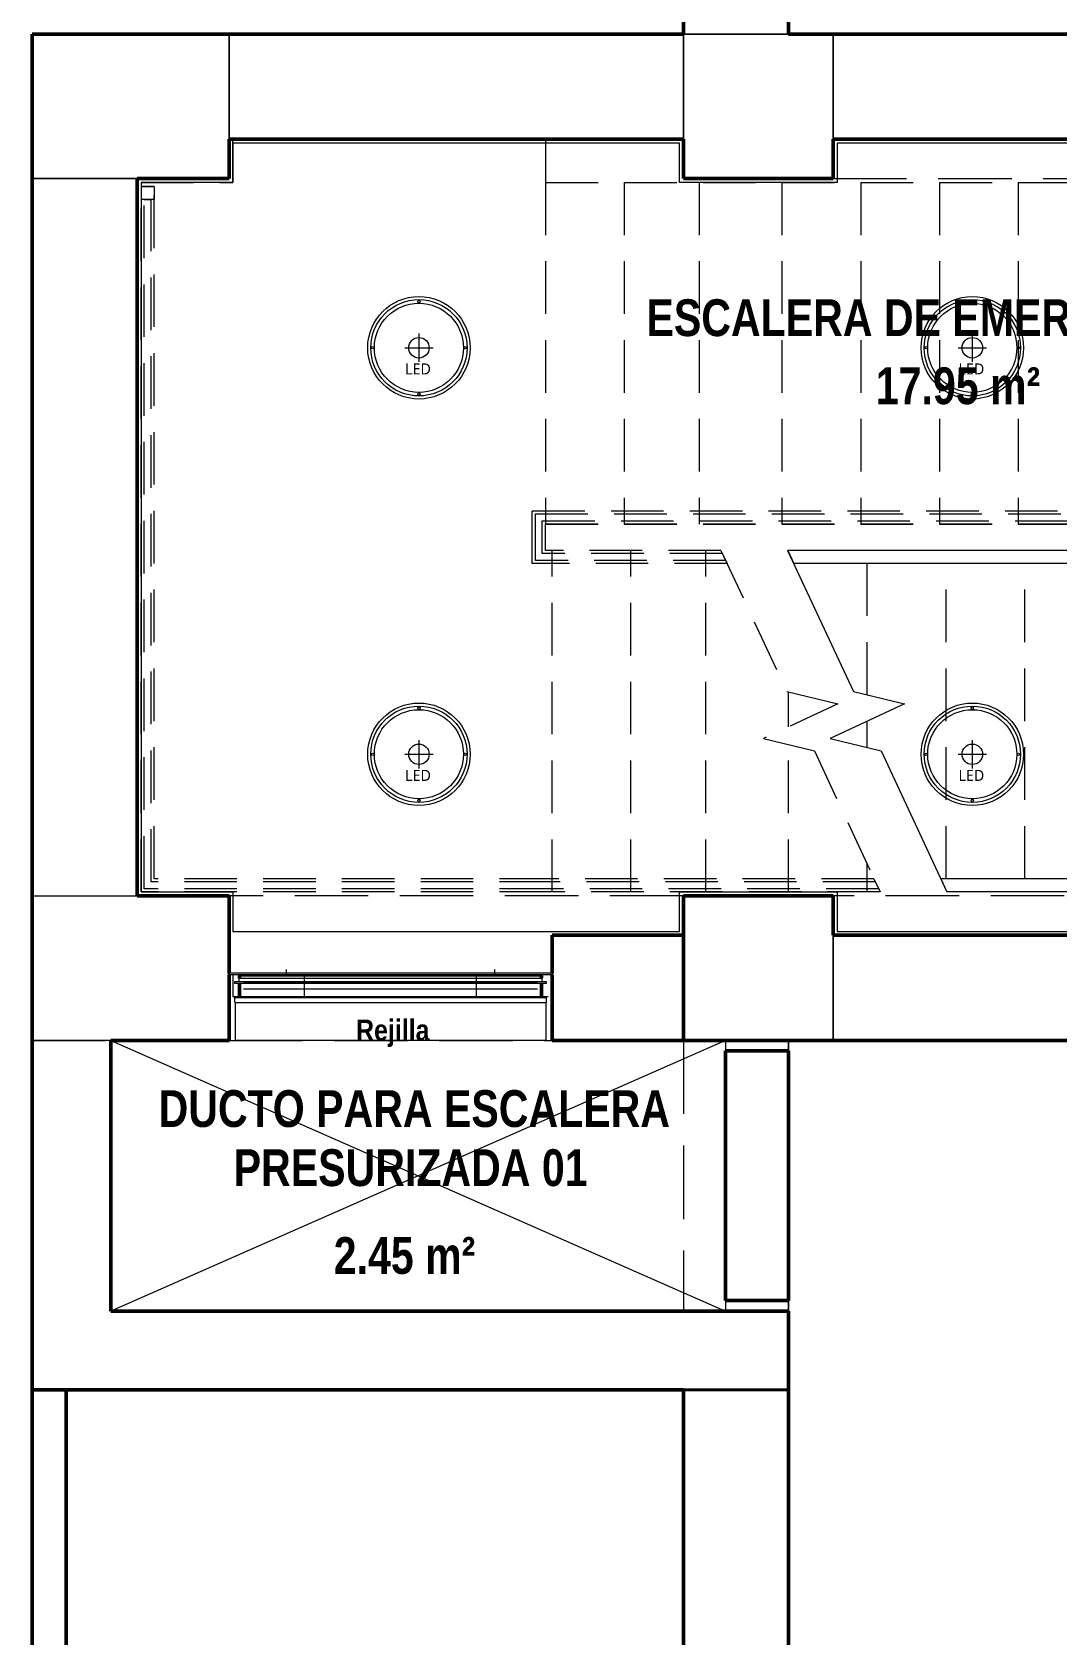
# Model space of a CAD drawing. Header units: metres. Extents: x -4 to 54.5, y -3.3 to 43.7.
# Drawn here: x 9.81 to 13.71, y 27.42 to 33.52 of the extents above; entities that cross this region are included whole.
import ezdxf

# ---------------------------------------------------------------- set-up
doc = ezdxf.new("R2010")
doc.units = ezdxf.units.M
doc.linetypes.add('Derribado', pattern=[0.4, 0.28, -0.12])
doc.linetypes.add('Trazo pequeño', pattern=[0.3, 0.2, -0.1])
doc.layers.get('0').update_dxf_attribs({"color": 8})
for name, color, linetype, lineweight in [('A-ANNO-NOTE', 8, 'Continuous', 9), ('A-AREA-IDEN', 8, 'Continuous', 9), ('A-DETL', 8, 'Continuous', 9), ('A-FLOR', 8, 'Continuous', 18), ('A-FLOR-HRAL', 8, 'Continuous', 9), ('A-FLOR-HRAL-MBND', 8, 'Trazo pequeño', 9), ('A-GLAZ', 8, 'Continuous', 9), ('A-GLAZ-SILL', 8, 'Continuous', 9), ('A-SIGN', 8, 'Continuous', 9), ('A-WALL', 8, 'Continuous', 9), ('I-WALL', 8, 'Continuous', 9), ('S-COLS', 8, 'Continuous', 9), ('S-STRS', 8, 'Continuous', 9), ('S-STRS-MBND', 8, 'Trazo pequeño', 9)]:
    doc.layers.add(name, color=color, linetype=linetype, lineweight=lineweight)
doc.layers.add('IE-LUM-L-02', color=5, linetype='Continuous', lineweight=18, true_color=0x126b94)
doc.styles.add('Arial_B', font='arialbd.ttf', dxfattribs={"width": 0.85, "height": 0.08})
doc.styles.add('Arial_B_3', font='arialbd.ttf', dxfattribs={"width": 0.8, "height": 0.14})
doc.styles.add('EI_LUM_REGULAR', font='OpenSans-Regular.ttf')

# ---------------------------------------------------------------- blocks, each defined once
blk = doc.blocks.new('Barandilla - Barandilla-5332126-NIV_A_S01_SÓTANO 1')
at = {"layer": 'A-FLOR-HRAL-MBND'}
for p, q in [((11.7266, 31.6884), (14.765, 31.6884)), ((11.7266, 31.5116), (11.7266, 31.6884)), ((11.7266, 31.6884), (14.765, 31.6884)), ((11.7266, 31.5116), (11.7266, 31.6884)), ((11.7266, 31.6884), (14.765, 31.6884)), ((11.7266, 31.5116), (11.7266, 31.6884)), ((11.7266, 31.6884), (14.765, 31.6884)), ((11.7266, 31.5116), (11.7266, 31.6884)), ((11.7266, 31.6884), (14.765, 31.6884)), ((11.7266, 31.5116), (11.7266, 31.6884)), ((11.7526, 31.6624), (14.765, 31.6624)), ((11.7526, 31.5376), (11.7526, 31.6624)), ((11.7526, 31.6624), (14.765, 31.6624)), ((11.7526, 31.5376), (11.7526, 31.6624)), ((11.7526, 31.6624), (14.765, 31.6624)), ((11.7526, 31.5376), (11.7526, 31.6624)), ((11.7526, 31.6624), (14.765, 31.6624)), ((11.7526, 31.5376), (11.7526, 31.6624)), ((11.7526, 31.6624), (14.765, 31.6624)), ((11.7526, 31.5376), (11.7526, 31.6624)), ((14.765, 31.6884), (14.765, 31.6624)), ((14.765, 31.6884), (14.765, 31.6624)), ((14.765, 31.6884), (14.765, 31.6624)), ((14.765, 31.6884), (14.765, 31.6624)), ((14.765, 31.6884), (14.765, 31.6624)), ((11.79, 31.5116), (11.7266, 31.5116)), ((11.79, 31.5116), (11.7266, 31.5116)), ((11.79, 31.5116), (11.7266, 31.5116)), ((11.79, 31.5116), (11.7266, 31.5116)), ((11.79, 31.5116), (11.7266, 31.5116)), ((11.79, 31.5376), (11.7526, 31.5376)), ((11.79, 31.5376), (11.7526, 31.5376)), ((11.79, 31.5376), (11.7526, 31.5376)), ((11.79, 31.5376), (11.7526, 31.5376)), ((11.79, 31.5376), (11.7526, 31.5376)), ((12.4387, 31.5376), (11.79, 31.5376)), ((12.4387, 31.5376), (11.79, 31.5376)), ((12.4387, 31.5376), (11.79, 31.5376)), ((12.4387, 31.5376), (11.79, 31.5376)), ((12.4387, 31.5376), (11.79, 31.5376)), ((12.4508, 31.5116), (11.79, 31.5116)), ((12.4508, 31.5116), (11.79, 31.5116)), ((12.4508, 31.5116), (11.79, 31.5116)), ((12.4508, 31.5116), (11.79, 31.5116)), ((12.4508, 31.5116), (11.79, 31.5116))]:
    blk.add_line(p, q, dxfattribs=at)
blk = doc.blocks.new('Tipo de barandal superior - Barandal superior_interno_-V39-NIV_A_S01_SÓTANO 1')
at = {"layer": 'A-FLOR-HRAL', "linetype": 'Trazo pequeño'}
for p, q in [((11.7146, 31.7004), (14.765, 31.7004)), ((11.7146, 31.4996), (11.7146, 31.7004)), ((14.765, 31.6504), (14.765, 31.7004)), ((14.815, 31.7004), (14.765, 31.7004)), ((14.765, 31.7004), (14.815, 31.7004)), ((14.815, 31.6504), (14.815, 31.7004)), ((14.815, 31.7004), (14.815, 31.6504)), ((11.7646, 31.6504), (14.765, 31.6504)), ((11.7646, 31.5496), (11.7646, 31.6504)), ((14.815, 31.6504), (14.765, 31.6504)), ((14.765, 31.6504), (14.815, 31.6504)), ((11.79, 31.5496), (11.7646, 31.5496)), ((12.4331, 31.5496), (11.79, 31.5496)), ((12.4331, 31.5496), (12.4564, 31.4996)), ((11.79, 31.4996), (11.7146, 31.4996)), ((12.4564, 31.4996), (11.79, 31.4996))]:
    blk.add_line(p, q, dxfattribs=at)
at = {"layer": 'A-FLOR-HRAL'}
for p, q in [((12.6871, 31.5496), (12.7104, 31.4996)), ((14.79, 31.5496), (12.6871, 31.5496)), ((14.84, 31.5496), (14.79, 31.5496)), ((14.79, 31.4996), (12.7104, 31.4996)), ((14.84, 31.4996), (14.79, 31.4996))]:
    blk.add_line(p, q, dxfattribs=at)
blk = doc.blocks.new('Barandilla - Barandilla-5332173-NIV_A_S01_SÓTANO 1')
at = {"layer": 'A-FLOR-HRAL-MBND'}
for p, q in [((10.2374, 32.885), (10.2634, 32.885)), ((10.2374, 30.2624), (10.2374, 32.885)), ((10.2374, 32.885), (10.2634, 32.885)), ((10.2374, 30.2624), (10.2374, 32.885)), ((10.2374, 32.885), (10.2634, 32.885)), ((10.2374, 30.2624), (10.2374, 32.885)), ((10.2374, 32.885), (10.2634, 32.885)), ((10.2374, 30.2624), (10.2374, 32.885)), ((10.2374, 32.885), (10.2634, 32.885)), ((10.2374, 30.2624), (10.2374, 32.885)), ((10.2634, 30.2884), (10.2634, 32.885)), ((10.2634, 30.2884), (10.2634, 32.885)), ((10.2634, 30.2884), (10.2634, 32.885)), ((10.2634, 30.2884), (10.2634, 32.885)), ((10.2634, 30.2884), (10.2634, 32.885)), ((11.79, 30.2624), (10.2374, 30.2624)), ((11.79, 30.2624), (10.2374, 30.2624)), ((11.79, 30.2624), (10.2374, 30.2624)), ((11.79, 30.2624), (10.2374, 30.2624)), ((11.79, 30.2624), (10.2374, 30.2624)), ((11.79, 30.2884), (10.2634, 30.2884)), ((11.79, 30.2884), (10.2634, 30.2884)), ((11.79, 30.2884), (10.2634, 30.2884)), ((11.79, 30.2884), (10.2634, 30.2884)), ((11.79, 30.2884), (10.2634, 30.2884)), ((13.0212, 30.2884), (11.79, 30.2884)), ((13.0212, 30.2884), (11.79, 30.2884)), ((13.0212, 30.2884), (11.79, 30.2884)), ((13.0212, 30.2884), (11.79, 30.2884)), ((13.0212, 30.2884), (11.79, 30.2884)), ((13.0333, 30.2624), (11.79, 30.2624)), ((13.0333, 30.2624), (11.79, 30.2624)), ((13.0333, 30.2624), (11.79, 30.2624)), ((13.0333, 30.2624), (11.79, 30.2624)), ((13.0333, 30.2624), (11.79, 30.2624))]:
    blk.add_line(p, q, dxfattribs=at)
blk = doc.blocks.new('Tipo de barandal superior - Barandal superior_interno_-V40-NIV_A_S01_SÓTANO 1')
at = {"layer": 'A-FLOR-HRAL', "linetype": 'Trazo pequeño'}
for p, q in [((10.2754, 32.935), (10.2254, 32.935)), ((10.2254, 32.935), (10.2254, 32.885)), ((10.2254, 32.935), (10.2754, 32.935)), ((10.2254, 30.2504), (10.2254, 32.935)), ((10.2754, 32.885), (10.2254, 32.885)), ((10.2754, 32.935), (10.2754, 32.885)), ((10.2754, 30.3004), (10.2754, 32.935)), ((11.79, 30.3004), (10.2754, 30.3004)), ((13.0156, 30.3004), (11.79, 30.3004)), ((13.0156, 30.3004), (13.0389, 30.2504)), ((11.79, 30.2504), (10.2254, 30.2504)), ((13.0389, 30.2504), (11.79, 30.2504))]:
    blk.add_line(p, q, dxfattribs=at)
at = {"layer": 'A-FLOR-HRAL'}
for p, q in [((13.2696, 30.3004), (13.2929, 30.2504)), ((14.79, 30.3004), (13.2696, 30.3004)), ((14.84, 30.3004), (14.79, 30.3004)), ((14.79, 30.2504), (13.2929, 30.2504)), ((14.84, 30.2504), (14.79, 30.2504))]:
    blk.add_line(p, q, dxfattribs=at)
blk = doc.blocks.new('ARQ-Ductos - DuctoPrOyeccion2D-5496924-NIV_A_S01_SÓTANO 1')
at = {"layer": 'A-SIGN'}
for p, q in [((0, 1.03), (2.34, 0)), ((2.34, 1.03), (0, 0)), ((0.45, 1.03), (0.4741, 1.03)), ((0.45, 1.03), (0.4741, 1.03)), ((1.6559, 1.03), (1.68, 1.03)), ((1.6559, 1.03), (1.68, 1.03)), ((2.34, 1.03), (2.34, 0.99)), ((2.34, 1.03), (2.34, 0.99)), ((2.34, 0.04), (2.34, 0)), ((2.34, 0.04), (2.34, 0))]:
    blk.add_line(p, q, dxfattribs=at)
blk = doc.blocks.new('ARQ-RejillaDeAcero - Rejilla1_20x0_80cm-5854219-NIV_A_S01_SÓTANO 1')
at = {"layer": 'A-GLAZ'}
for p, q in [((-0.9053, 0.1335), (-0.9053, 0.1376)), ((0.3253, 0.1335), (-0.9053, 0.1335)), ((0.3232, 0.1397), (-0.9032, 0.1397)), ((-0.89, 0.1335), (-0.89, 0.0505)), ((0.31, 0.1335), (-0.89, 0.1335)), ((-0.8662, 0.1276), (-0.8696, 0.1335)), ((0.2862, 0.1276), (-0.8662, 0.1276)), ((-0.8619, 0.1198), (-0.8619, 0.1276)), ((-0.6173, 0.0505), (-0.6173, 0.1335)), ((0.0373, 0.0505), (0.0373, 0.1335)), ((0.2819, 0.1276), (0.2819, 0.1198)), ((0.2896, 0.1335), (0.2862, 0.1276)), ((0.3253, 0.1376), (0.3253, 0.1335)), ((-0.8825, 0.1074), (0.3025, 0.1074)), ((-0.8825, 0.1004), (-0.8825, 0.1074)), ((0.3025, 0.1004), (-0.8825, 0.1004)), ((-0.8666, 0.1198), (0.2866, 0.1198)), ((-0.8666, 0.1074), (-0.8666, 0.1198)), ((-0.8619, 0.0468), (-0.8619, 0.1004)), ((-0.85, 0.1058), (0.27, 0.1058)), ((0.27, 0.0781), (-0.85, 0.0781)), ((0.2819, 0.1004), (0.2819, 0.0468)), ((0.2866, 0.1198), (0.2866, 0.1074)), ((0.3025, 0.1074), (0.3025, 0.1004)), ((-0.89, 0.0505), (0.31, 0.0505)), ((-0.8825, 0.0468), (0.3025, 0.0468)), ((-0.8825, 0.0291), (-0.8825, 0.0468)), ((-0.8817, 0.0283), (0.3017, 0.0283)), ((-0.8809, -0.1165), (-0.8809, 0.0291)), ((0.3009, 0.0291), (0.3009, -0.1165)), ((0.3025, 0.0468), (0.3025, 0.0291)), ((0.3009, -0.1165), (-0.8809, -0.1165))]:
    blk.add_line(p, q, dxfattribs=at)
for points, knots in [([(-0.9053, 0.1376), (-0.9053, 0.1378), (-0.9053, 0.1381), (-0.9051, 0.1384), (-0.905, 0.1387), (-0.9049, 0.1389), (-0.9048, 0.139), (-0.9047, 0.1391), (-0.9045, 0.1393), (-0.9043, 0.1394), (-0.9041, 0.1395), (-0.904, 0.1396), (-0.9037, 0.1397), (-0.9034, 0.1397), (-0.9032, 0.1397)], [0, 0, 0, 0, 0.166667, 0.25, 0.333333, 0.416667, 0.458333, 0.5, 0.583333, 0.666667, 0.708333, 0.75, 0.833333, 1, 1, 1, 1]), ([(0.3232, 0.1397), (0.3234, 0.1397), (0.3237, 0.1397), (0.324, 0.1396), (0.3242, 0.1395), (0.3244, 0.1394), (0.3245, 0.1393), (0.3247, 0.1391), (0.3248, 0.139), (0.3249, 0.1389), (0.325, 0.1387), (0.3251, 0.1384), (0.3253, 0.1381), (0.3253, 0.1378), (0.3253, 0.1376)], [-1, -1, -1, -1, -0.833333, -0.75, -0.666667, -0.625, -0.583333, -0.5, -0.458333, -0.416667, -0.333333, -0.25, -0.166667, 0, 0, 0, 0]), ([(-0.8816, 0.0283), (-0.8817, 0.0283), (-0.8818, 0.0283), (-0.882, 0.0283), (-0.8821, 0.0284), (-0.8823, 0.0285), (-0.8824, 0.0287), (-0.8825, 0.0289), (-0.8825, 0.029), (-0.8825, 0.0291)], [0.4791667, 0.4791667, 0.4791667, 0.4791667, 0.5416667, 0.6041667, 0.6666667, 0.75, 0.8333333, 0.9166667, 1, 1, 1, 1]), ([(0.3025, 0.0291), (0.3025, 0.029), (0.3025, 0.0289), (0.3024, 0.0287), (0.3023, 0.0285), (0.3021, 0.0284), (0.302, 0.0283), (0.3019, 0.0283), (0.3018, 0.0283)], [-1, -1, -1, -1, -0.9166667, -0.8333333, -0.75, -0.6666667, -0.6041667, -0.5416667, -0.5416667, -0.5416667, -0.5416667])]:
    blk.add_open_spline(points, degree=3, knots=knots, dxfattribs=at)
at = {"layer": 'A-GLAZ-SILL'}
for p, q in [((-0.6875, 0.1535), (-0.6875, 0.1347)), ((0.1075, 0.1347), (0.1075, 0.1535))]:
    blk.add_line(p, q, dxfattribs=at)
blk = doc.blocks.new('EI_LUM_L_02')
at = {"color": 0, "lineweight": 9}
for p, q in [((-0.05382, 0), (0.05382, 0)), ((0, 0.05382), (0, -0.05382))]:
    blk.add_line(p, q, dxfattribs=at)
at = {"color": 0, "lineweight": 13}
blk.add_circle((0, 0), 0.195, dxfattribs=at)
at = {"color": 0, "lineweight": 9}
for centre, radius in [((0, 0), 0.1833), ((0, 0), 0.16965), ((0, 0.1755), 0.00468), ((-0.1755, 0), 0.00468), ((0, 0), 0.039), ((0.1755, 0), 0.00468), ((0, -0.1755), 0.00468)]:
    blk.add_circle(centre, radius, dxfattribs=at)
at = {"color": 0, "lineweight": 9, "style": 'EI_LUM_REGULAR'}
blk.add_text('LED', height=0.041761, dxfattribs=at).set_placement((-0.05277, -0.1014))
at = {"style": 'EI_LUM_REGULAR', "flags": 1}
for tag in ['ANCHO_CUERPO_MM', 'ALTURA_M', 'AMBIENTE', 'TIPO', 'ID', 'IP', 'GIRO_REFERENCIA', 'DESCRIPCION', 'POTENCIA_W', 'FLUJO_NOMINAL_LM', 'FLUJO_CALCULO_LM', 'MONTAJE', 'NUMERO_LOCAL', 'ESTADO', 'LARGO_CUERPO_MM', 'DIAMETRO_CUERPO_MM', 'REFERENCIA_DIMENSIONAL', 'PAGINA_PDF', 'NPT_M', 'FUENTE_XY']:
    blk.add_attdef(tag, (0, 0), '', height=0.025, dxfattribs=at)

msp = doc.modelspace()

# ---------------------------------------------------------------- linework, layer by layer
at = {"layer": 'A-DETL', "linetype": 'Derribado', "lineweight": 18}
for p, q in [((12.29, 37.425), (12.29, 33.515)), ((12.69, 33.515), (12.69, 37.425)), ((12.29, 33.515), (12.69, 33.515)), ((15.74, 33.515), (12.86, 33.515)), ((12.86, 33.515), (12.86, 32.965)), ((9.81, 32.965), (9.81, 30.235)), ((10.21, 32.965), (9.81, 32.965)), ((10.21, 30.235), (10.21, 32.965)), ((12.86, 32.965), (15.74, 32.965)), ((9.81, 30.235), (10.21, 30.235)), ((12.29, 30.235), (10.56, 30.235)), ((10.56, 30.235), (10.56, 29.685)), ((12.29, 29.685), (12.29, 30.235)), ((15.74, 30.235), (12.86, 30.235)), ((12.86, 30.235), (12.86, 29.685)), ((9.81, 29.685), (10.11, 29.685)), ((9.81, 29.685), (9.81, 28.655)), ((10.11, 29.685), (10.11, 28.655)), ((10.56, 29.685), (12.29, 29.685)), ((12.69, 29.685), (12.29, 29.685)), ((12.29, 29.685), (12.29, 28.655)), ((12.69, 24.655), (12.69, 29.685)), ((12.69, 29.685), (12.69, 28.655)), ((12.86, 29.685), (15.74, 29.685)), ((9.81, 28.355), (9.81, 28.655)), ((12.29, 28.655), (10.11, 28.655)), ((12.69, 28.655), (12.69, 24.655)), ((9.81, 28.355), (12.29, 28.355)), ((10.11, 28.355), (9.81, 28.355)), ((12.29, 28.355), (10.11, 28.355)), ((12.29, 24.655), (12.29, 28.355))]:
    msp.add_line(p, q, dxfattribs=at)
at = {"layer": 'A-FLOR', "lineweight": 9}
for p, q in [((12.275, 33.1), (10.575, 33.1)), ((10.575, 33.1), (10.575, 32.95)), ((12.275, 32.95), (12.275, 33.1)), ((15.725, 33.1), (12.875, 33.1)), ((12.875, 33.1), (12.875, 32.95)), ((10.575, 32.95), (10.225, 32.95)), ((10.225, 32.95), (10.225, 30.25)), ((12.875, 32.95), (12.275, 32.95)), ((10.225, 30.25), (10.575, 30.25)), ((10.575, 30.25), (10.575, 30.1)), ((12.275, 30.1), (12.275, 30.25)), ((12.275, 30.25), (12.875, 30.25)), ((12.875, 30.25), (12.875, 30.1)), ((10.575, 30.1), (12.275, 30.1)), ((12.875, 30.1), (15.725, 30.1)), ((12.69, 29.685), (12.69, 29.645)), ((12.69, 28.695), (12.69, 28.655))]:
    msp.add_line(p, q, dxfattribs=at)
at = {"layer": 'A-WALL', "lineweight": 50}
for p, q in [((12.29, 37.425), (12.29, 33.515)), ((12.69, 33.515), (12.69, 37.425)), ((12.29, 33.515), (10.56, 33.515)), ((15.74, 33.515), (12.86, 33.515)), ((10.56, 33.115), (12.29, 33.115)), ((12.86, 33.115), (15.74, 33.115)), ((9.81, 32.965), (9.81, 30.235)), ((10.21, 30.235), (10.21, 32.965)), ((11.79, 30.085), (12.29, 30.085)), ((11.79, 30.085), (11.79, 30.005)), ((12.29, 30.085), (12.29, 29.685)), ((15.74, 30.085), (12.86, 30.085)), ((11.79, 29.9402), (11.79, 30.005)), ((11.79, 29.685), (11.79, 29.935)), ((9.81, 29.685), (9.81, 28.355)), ((10.11, 28.655), (10.11, 29.685)), ((12.29, 29.685), (11.79, 29.685)), ((12.86, 29.685), (15.74, 29.685)), ((12.69, 28.655), (10.11, 28.655)), ((12.69, 28.355), (12.69, 28.655)), ((9.81, 28.355), (10.11, 28.355)), ((10.11, 28.355), (12.29, 28.355)), ((12.29, 28.355), (12.29, 24.655)), ((12.69, 24.655), (12.69, 28.355))]:
    msp.add_line(p, q, dxfattribs=at)
at = {"layer": 'A-WALL', "lineweight": 5}
for p, q in [((10.56, 33.515), (10.56, 33.115)), ((12.29, 33.515), (12.69, 33.515)), ((12.29, 33.115), (12.29, 33.515)), ((12.86, 33.515), (12.86, 33.115)), ((10.21, 32.965), (9.81, 32.965)), ((9.81, 30.235), (10.21, 30.235)), ((12.86, 30.085), (12.86, 29.685)), ((10.11, 29.685), (9.81, 29.685))]:
    msp.add_line(p, q, dxfattribs=at)
at = {"layer": 'A-WALL', "lineweight": 40}
msp.add_line((12.69, 28.355), (12.29, 28.355), dxfattribs=at)
at = {"layer": 'I-WALL', "lineweight": 50}
for p, q in [((10.6, 29.9292), (10.6, 29.9214)), ((10.6, 29.902), (10.6, 29.8484)), ((11.75, 29.9292), (11.75, 29.9214)), ((11.75, 29.902), (11.75, 29.8484)), ((12.69, 29.645), (12.45, 29.645)), ((12.45, 29.645), (12.45, 28.695)), ((12.69, 28.695), (12.69, 29.645)), ((12.45, 28.695), (12.69, 28.695)), ((9.94, 28.355), (9.81, 28.355)), ((9.81, 28.355), (9.81, 24.275)), ((9.94, 24.275), (9.94, 28.355))]:
    msp.add_line(p, q, dxfattribs=at)
at = {"layer": 'S-COLS', "lineweight": 50}
for p, q in [((10.56, 33.515), (9.81, 33.515)), ((9.81, 33.515), (9.81, 32.965)), ((12.86, 33.515), (12.69, 33.515)), ((10.56, 32.965), (10.56, 33.115)), ((12.29, 33.115), (12.29, 32.965)), ((12.86, 32.965), (12.86, 33.115)), ((10.21, 32.965), (10.56, 32.965)), ((12.29, 32.965), (12.86, 32.965)), ((9.81, 29.685), (9.81, 30.235)), ((10.21, 30.235), (10.56, 30.235)), ((10.56, 30.235), (10.56, 30.005)), ((12.86, 30.235), (12.29, 30.235)), ((12.29, 30.235), (12.29, 29.685)), ((12.86, 30.085), (12.86, 30.235)), ((10.56, 29.9402), (10.56, 30.005)), ((10.56, 29.685), (10.56, 29.935)), ((10.56, 29.685), (10.11, 29.685)), ((12.29, 29.685), (12.86, 29.685))]:
    msp.add_line(p, q, dxfattribs=at)
at = {"layer": 'S-COLS', "lineweight": 5}
for p, q in [((10.56, 33.115), (10.56, 33.515)), ((12.69, 33.515), (12.29, 33.515)), ((12.29, 33.515), (12.29, 33.115)), ((12.86, 33.115), (12.86, 33.515)), ((9.81, 32.965), (10.21, 32.965)), ((9.81, 30.235), (10.21, 30.235)), ((12.86, 29.685), (12.86, 30.085)), ((10.11, 29.685), (9.81, 29.685))]:
    msp.add_line(p, q, dxfattribs=at)
at = {"layer": 'S-STRS'}
for p, q in [((12.69, 31.55), (12.6869, 31.55)), ((12.99, 31.55), (12.69, 31.55)), ((13.29, 31.55), (12.99, 31.55)), ((13.59, 31.55), (13.29, 31.55)), ((13.89, 31.55), (13.59, 31.55)), ((13.59, 30.25), (13.2931, 30.25)), ((13.89, 30.25), (13.59, 30.25))]:
    msp.add_line(p, q, dxfattribs=at)
at = {"layer": 'S-STRS', "linetype": 'Trazo pequeño'}
for p, q in [((12.99, 31.0004), (12.99, 31.4996)), ((13.29, 30.3004), (13.29, 31.4996)), ((13.59, 30.3004), (13.59, 31.4996)), ((12.99, 30.7996), (12.99, 30.9))]:
    msp.add_line(p, q, dxfattribs=at)
at = {"layer": 'S-STRS-MBND'}
for p, q in [((10.575, 33.115), (11.765, 33.115)), ((10.575, 32.95), (10.575, 33.115)), ((11.765, 33.115), (11.765, 32.95)), ((10.225, 32.95), (10.575, 32.95)), ((10.225, 30.25), (10.225, 32.95)), ((11.765, 32.95), (14.765, 32.95)), ((11.765, 32.95), (11.765, 31.65)), ((12.065, 32.95), (12.065, 31.65)), ((12.3502, 32.95), (12.3502, 31.65)), ((12.665, 32.95), (12.665, 31.65)), ((12.965, 32.95), (12.965, 31.65)), ((13.265, 32.95), (13.265, 31.65)), ((13.565, 32.95), (13.565, 31.65)), ((11.765, 31.65), (14.765, 31.65)), ((11.765, 31.55), (11.765, 31.65)), ((12.4329, 31.55), (11.765, 31.55)), ((11.79, 30.25), (11.79, 31.55)), ((12.09, 30.25), (12.09, 31.55)), ((12.3752, 30.25), (12.3752, 31.55)), ((12.4329, 31.55), (12.6832, 31.0133)), ((12.6832, 31.0133), (12.8776, 30.966)), ((12.69, 30.8785), (12.69, 31.0116)), ((12.8776, 30.966), (12.5944, 30.834)), ((12.5944, 30.834), (12.7888, 30.7867)), ((12.69, 30.25), (12.69, 30.8107)), ((12.7888, 30.7867), (13.0391, 30.25)), ((12.99, 30.25), (12.99, 30.3553)), ((11.79, 30.25), (10.225, 30.25)), ((13.0391, 30.25), (11.79, 30.25))]:
    msp.add_line(p, q, dxfattribs=at)
at = {"layer": 'S-STRS-MBND', "linetype": 'Continuous'}
for p, q in [((12.6869, 31.55), (12.9372, 31.0133)), ((12.9372, 31.0133), (13.1316, 30.966)), ((13.1316, 30.966), (12.8484, 30.834)), ((12.8484, 30.834), (13.0428, 30.7867)), ((13.0428, 30.7867), (13.2931, 30.25))]:
    msp.add_line(p, q, dxfattribs=at)

# ---------------------------------------------------------------- block references
at = {"layer": 'A-FLOR-HRAL'}
for name in ['Tipo de barandal superior - Barandal superior_interno_-V40-NIV_A_S01_SÓTANO 1', 'Barandilla - Barandilla-5332173-NIV_A_S01_SÓTANO 1', 'Tipo de barandal superior - Barandal superior_interno_-V39-NIV_A_S01_SÓTANO 1', 'Barandilla - Barandilla-5332126-NIV_A_S01_SÓTANO 1']:
    msp.add_blockref(name, (0, 0), dxfattribs=at)
at = {"layer": 'A-GLAZ'}
msp.add_blockref('ARQ-RejillaDeAcero - Rejilla1_20x0_80cm-5854219-NIV_A_S01_SÓTANO 1', (11.465, 29.8015), dxfattribs=at)
at = {"layer": 'A-SIGN'}
msp.add_blockref('ARQ-Ductos - DuctoPrOyeccion2D-5496924-NIV_A_S01_SÓTANO 1', (10.11, 28.655), dxfattribs=at)
at = {"layer": 'IE-LUM-L-02'}
for p in [(11.283, 32.321), (13.39, 32.321), (11.283, 30.774), (13.39, 30.774)]:
    msp.add_blockref('EI_LUM_L_02', p, dxfattribs=at)

# ---------------------------------------------------------------- texts
at = {"layer": 'A-ANNO-NOTE', "insert": (11.0435, 29.7641), "char_height": 0.08, "width": 0.31346, "attachment_point": 1, "style": 'Arial_B'}
msp.add_mtext('Rejilla', dxfattribs=at)
at = {"layer": 'A-AREA-IDEN', "char_height": 0.14, "attachment_point": 1, "style": 'Arial_B_3'}
for s, insert, width in [('ESCALERA DE EMERGENCIA 01', (12.1494, 32.5054), 2.860421), ('17.95 m²', (13.0226, 32.2463), 0.743966), ('DUCTO PARA ESCALERA', (10.2919, 29.4955), 2.257552), ('PRESURIZADA 01', (10.5777, 29.2706), 1.571307), ('2.45 m²', (10.9587, 28.9364), 0.64135)]:
    msp.add_mtext(s, dxfattribs=dict(at, insert=insert, width=width))

doc.saveas('drawing.dxf')
